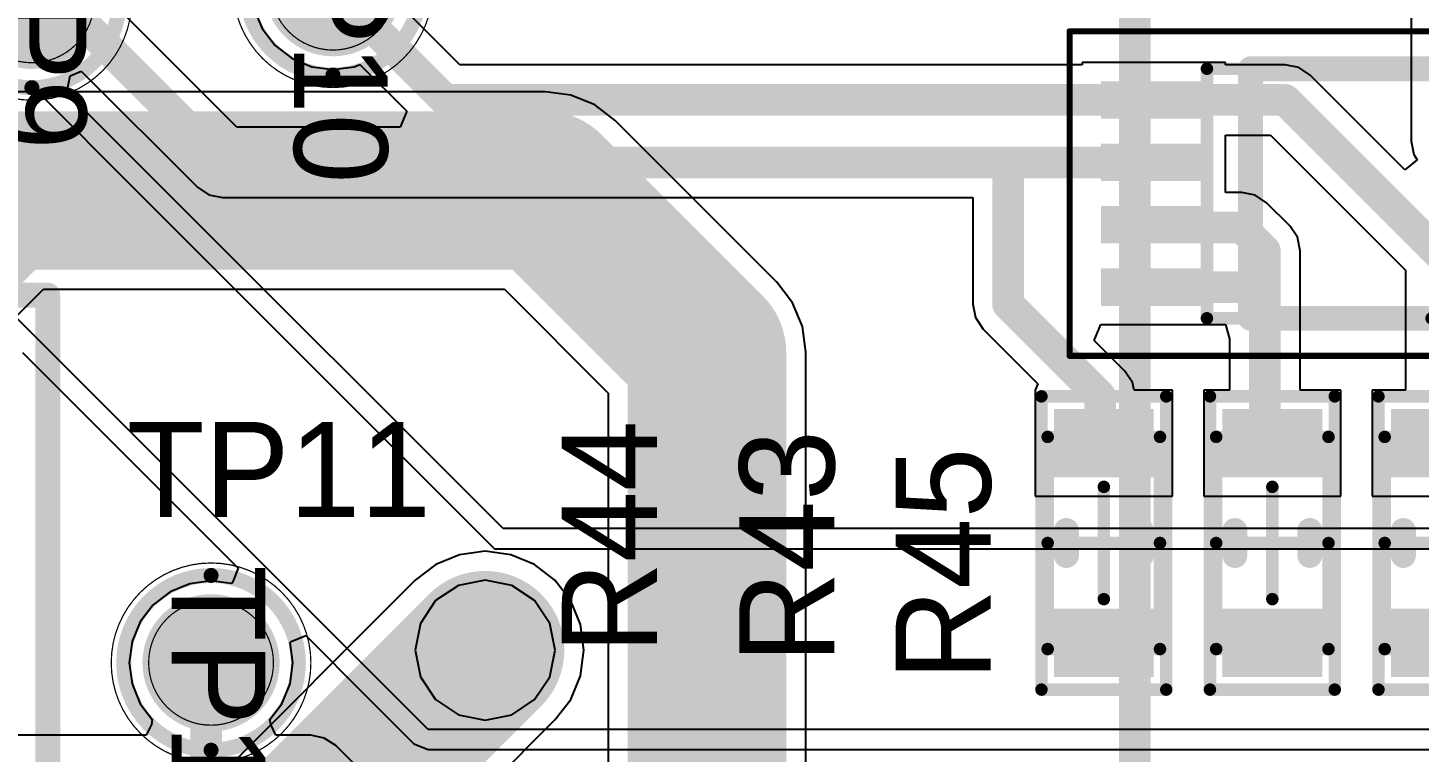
# Model space of a CAD drawing. Header units: millimetres. Extents: x 307 to 423, y 231 to 400.
# Drawn here: x 389.49 to 400.64, y 348.88 to 354.68 of the extents above; entities that cross this region are included whole.
import ezdxf

# ---------------------------------------------------------------- set-up
doc = ezdxf.new("R2010")
doc.units = ezdxf.units.MM
for name, color, linetype in [('BottomLayer', 5, 'Continuous'), ('BottomSolder', 6, 'Continuous'), ('Mechanical14', 56, 'Continuous'), ('Mechanical15', 56, 'Continuous'), ('Mechanical16', 56, 'Continuous'), ('Mechanical20', 56, 'Continuous'), ('Mechanical8', 56, 'Continuous'), ('MidLayer1', 16, 'Continuous'), ('MidLayer2', 76, 'Continuous'), ('MultiLayer', 9, 'Continuous'), ('PadHoleLayer', 156, 'Continuous'), ('TopLayer', 1, 'Continuous'), ('TopOverlay', 2, 'Continuous'), ('TopPaste', 8, 'Continuous'), ('TopSolder', 216, 'Continuous'), ('ViaHoleLayer', 16, 'Continuous')]:
    doc.layers.add(name, color=color, linetype=linetype)

# ---------------------------------------------------------------- blocks, each defined once
blk = doc.blocks.new('TP_SMD_1MM_385')
at = {"layer": 'Mechanical14'}
for points, const_width in [([(0.499999, 0, 1), (-0.499999, 0, 1)], 0.009999979999999999), ([(-0.5024983599999999, 0, 1), (-0.49749964, 0, 1)], 0.00499872), ([(0.49749964, 0, 1), (0.5024983599999999, 0, 1)], 0.00499872)]:
    blk.add_lwpolyline(points, format="xyb", close=True, dxfattribs=dict(at, const_width=const_width))
at = {"layer": 'Mechanical16'}
for points, const_width in [([(0.8000009399999999, 0, 1), (-0.8000009399999999, 0, 1)], 0.009999979999999999), ([(-0.8025002999999999, 0, 1), (-0.7975015799999999, 0, 1)], 0.00499872), ([(0.7975015799999999, 0, 1), (0.8025002999999999, 0, 1)], 0.00499872)]:
    blk.add_lwpolyline(points, format="xyb", close=True, dxfattribs=dict(at, const_width=const_width))
at = {"layer": 'TopLayer', "const_width": 0.499999}
blk.add_lwpolyline([(-0.2499995, 0, 1), (0.2499995, 0, 1)], format="xyb", close=True, dxfattribs=at)
at = {"layer": 'TopOverlay'}
for points, const_width in [([(0.7000011399999999, 0, 1), (-0.7000011399999999, 0, 1)], 0.11999976), ([(-0.73000108, 0, 1), (-0.6700012, 0, 1)], 0.05999988), ([(0.6700012, 0, 1), (0.73000108, 0, 1)], 0.05999988)]:
    blk.add_lwpolyline(points, format="xyb", close=True, dxfattribs=dict(at, const_width=const_width))
at = {"layer": 'TopSolder', "const_width": 0.5499989}
blk.add_lwpolyline([(-0.27500072, 0, 1), (0.27500072, 0, 1)], format="xyb", close=True, dxfattribs=at)
at = {"layer": 'Mechanical14'}
blk.add_text('TP11', height=0.75000104, rotation=180, dxfattribs=at).set_placement((0.7826247999999999, 0.31608268))
blk = doc.blocks.new('TP_SMD_1MM_386')
at = {"layer": 'Mechanical14'}
for points, const_width in [([(0.499999, 0, 1), (-0.499999, 0, 1)], 0.009999979999999999), ([(-0.5024983599999999, 0, 1), (-0.49749964, 0, 1)], 0.00499872), ([(0.49749964, 0, 1), (0.5024983599999999, 0, 1)], 0.00499872)]:
    blk.add_lwpolyline(points, format="xyb", close=True, dxfattribs=dict(at, const_width=const_width))
at = {"layer": 'Mechanical16'}
for points, const_width in [([(0.8000009399999999, 0, 1), (-0.8000009399999999, 0, 1)], 0.009999979999999999), ([(-0.8025002999999999, 0, 1), (-0.7975015799999999, 0, 1)], 0.00499872), ([(0.7975015799999999, 0, 1), (0.8025002999999999, 0, 1)], 0.00499872)]:
    blk.add_lwpolyline(points, format="xyb", close=True, dxfattribs=dict(at, const_width=const_width))
at = {"layer": 'TopLayer', "const_width": 0.499999}
blk.add_lwpolyline([(-0.2499995, 0, 1), (0.2499995, 0, 1)], format="xyb", close=True, dxfattribs=at)
at = {"layer": 'TopOverlay'}
for points, const_width in [([(0.7000011399999999, 0, 1), (-0.7000011399999999, 0, 1)], 0.11999976), ([(-0.73000108, 0, 1), (-0.6700012, 0, 1)], 0.05999988), ([(0.6700012, 0, 1), (0.73000108, 0, 1)], 0.05999988)]:
    blk.add_lwpolyline(points, format="xyb", close=True, dxfattribs=dict(at, const_width=const_width))
at = {"layer": 'TopSolder', "const_width": 0.5499989}
blk.add_lwpolyline([(-0.27500072, 0, 1), (0.27500072, 0, 1)], format="xyb", close=True, dxfattribs=at)
at = {"layer": 'Mechanical14'}
blk.add_text('TP10', height=0.75000104, rotation=180, dxfattribs=at).set_placement((0.82818478, 0.3121787))
blk = doc.blocks.new('TP_SMD_1MM_387')
at = {"layer": 'Mechanical14'}
for points, const_width in [([(0.499999, 0, 1), (-0.499999, 0, 1)], 0.009999979999999999), ([(-0.5024983599999999, 0, 1), (-0.49749964, 0, 1)], 0.00499872), ([(0.49749964, 0, 1), (0.5024983599999999, 0, 1)], 0.00499872)]:
    blk.add_lwpolyline(points, format="xyb", close=True, dxfattribs=dict(at, const_width=const_width))
at = {"layer": 'Mechanical16'}
for points, const_width in [([(0.8000009399999999, 0, 1), (-0.8000009399999999, 0, 1)], 0.009999979999999999), ([(-0.8025002999999999, 0, 1), (-0.7975015799999999, 0, 1)], 0.00499872), ([(0.7975015799999999, 0, 1), (0.8025002999999999, 0, 1)], 0.00499872)]:
    blk.add_lwpolyline(points, format="xyb", close=True, dxfattribs=dict(at, const_width=const_width))
at = {"layer": 'TopLayer', "const_width": 0.499999}
blk.add_lwpolyline([(-0.2499995, 0, 1), (0.2499995, 0, 1)], format="xyb", close=True, dxfattribs=at)
at = {"layer": 'TopOverlay'}
for points, const_width in [([(0.7000011399999999, 0, 1), (-0.7000011399999999, 0, 1)], 0.11999976), ([(-0.73000108, 0, 1), (-0.6700012, 0, 1)], 0.05999988), ([(0.6700012, 0, 1), (0.73000108, 0, 1)], 0.05999988)]:
    blk.add_lwpolyline(points, format="xyb", close=True, dxfattribs=dict(at, const_width=const_width))
at = {"layer": 'TopSolder', "const_width": 0.5499989}
blk.add_lwpolyline([(-0.27500072, 0, 1), (0.27500072, 0, 1)], format="xyb", close=True, dxfattribs=at)
at = {"layer": 'Mechanical14'}
blk.add_text('TP9', height=0.75000104, rotation=180, dxfattribs=at).set_placement((0.6428155799999999, 0.3121787))
blk = doc.blocks.new('HEADER_VERT_1X3_M_P2_54_397')
at = {"layer": 'BottomLayer', "const_width": 0.7999984}
for points in [[(2.1400008, 0, 1), (2.9399992, 0, 1)], [(4.680000799999999, 0, 1), (5.4799992, 0, 1)]]:
    blk.add_lwpolyline(points, format="xyb", close=True, dxfattribs=at)
at = {"layer": 'BottomLayer'}
blk.add_solid([(-0.7999984, -0.7999984), (0.7999984, -0.7999984), (-0.7999984, 0.7999984), (0.7999984, 0.7999984)], dxfattribs=at)
at = {"layer": 'BottomSolder', "const_width": 0.7999984}
for points in [[(2.1400008, 0, 1), (2.9399992, 0, 1)], [(4.680000799999999, 0, 1), (5.4799992, 0, 1)]]:
    blk.add_lwpolyline(points, format="xyb", close=True, dxfattribs=at)
at = {"layer": 'BottomSolder'}
blk.add_solid([(-0.7999984, -0.7999984), (0.7999984, -0.7999984), (-0.7999984, 0.7999984), (0.7999984, 0.7999984)], dxfattribs=at)
at = {"layer": 'MidLayer1', "const_width": 0.7999984}
for points in [[(2.1400008, 0, 1), (2.9399992, 0, 1)], [(4.680000799999999, 0, 1), (5.4799992, 0, 1)]]:
    blk.add_lwpolyline(points, format="xyb", close=True, dxfattribs=at)
at = {"layer": 'MidLayer1'}
blk.add_solid([(-0.7999984, -0.7999984), (0.7999984, -0.7999984), (-0.7999984, 0.7999984), (0.7999984, 0.7999984)], dxfattribs=at)
at = {"layer": 'MidLayer2', "const_width": 0.7999984}
for points in [[(2.1400008, 0, 1), (2.9399992, 0, 1)], [(4.680000799999999, 0, 1), (5.4799992, 0, 1)]]:
    blk.add_lwpolyline(points, format="xyb", close=True, dxfattribs=at)
at = {"layer": 'MidLayer2'}
blk.add_solid([(-0.7999984, -0.7999984), (0.7999984, -0.7999984), (-0.7999984, 0.7999984), (0.7999984, 0.7999984)], dxfattribs=at)
at = {"layer": 'MultiLayer', "const_width": 0.7999984}
for points in [[(2.1400008, 0, 1), (2.9399992, 0, 1)], [(4.680000799999999, 0, 1), (5.4799992, 0, 1)]]:
    blk.add_lwpolyline(points, format="xyb", close=True, dxfattribs=at)
at = {"layer": 'MultiLayer'}
blk.add_solid([(-0.7999984, -0.7999984), (0.7999984, -0.7999984), (-0.7999984, 0.7999984), (0.7999984, 0.7999984)], dxfattribs=at)
at = {"layer": 'PadHoleLayer', "const_width": 0.5499989}
for points in [[(-0.27500072, 0, 1), (0.27500072, 0, 1)], [(2.26499928, 0, 1), (2.81500072, 0, 1)], [(4.80499928, 0, 1), (5.35500072, 0, 1)]]:
    blk.add_lwpolyline(points, format="xyb", close=True, dxfattribs=at)
at = {"layer": 'TopLayer', "const_width": 0.7999984}
for points in [[(2.1400008, 0, 1), (2.9399992, 0, 1)], [(4.680000799999999, 0, 1), (5.4799992, 0, 1)]]:
    blk.add_lwpolyline(points, format="xyb", close=True, dxfattribs=at)
at = {"layer": 'TopLayer'}
blk.add_solid([(-0.7999984, -0.7999984), (0.7999984, -0.7999984), (-0.7999984, 0.7999984), (0.7999984, 0.7999984)], dxfattribs=at)
at = {"layer": 'TopOverlay', "const_width": 0.1999996}
for points in [[(-1.27, -1.27), (-1.27, 1.27)], [(6.35, 1.27), (-1.27, 1.27)], [(6.35, -1.27), (6.35, 1.27)], [(6.35, -1.27), (-1.27, -1.27)]]:
    blk.add_lwpolyline(points, dxfattribs=at)
at = {"layer": 'TopOverlay', "const_width": 0.0999998}
for points in [[(-1.3199999, 1.27, 1), (-1.2200001, 1.27, 1)], [(-1.3199999, 1.27, 1), (-1.2200001, 1.27, 1)], [(6.300000099999999, 1.27, 1), (6.399999899999999, 1.27, 1)], [(6.300000099999999, 1.27, 1), (6.399999899999999, 1.27, 1)], [(-1.3199999, -1.27, 1), (-1.2200001, -1.27, 1)], [(-1.3199999, -1.27, 1), (-1.2200001, -1.27, 1)], [(6.300000099999999, -1.27, 1), (6.399999899999999, -1.27, 1)], [(6.300000099999999, -1.27, 1), (6.399999899999999, -1.27, 1)]]:
    blk.add_lwpolyline(points, format="xyb", close=True, dxfattribs=at)
at = {"layer": 'TopSolder', "const_width": 0.7999984}
for points in [[(2.1400008, 0, 1), (2.9399992, 0, 1)], [(4.680000799999999, 0, 1), (5.4799992, 0, 1)]]:
    blk.add_lwpolyline(points, format="xyb", close=True, dxfattribs=at)
at = {"layer": 'TopSolder'}
blk.add_solid([(-0.7999984, -0.7999984), (0.7999984, -0.7999984), (-0.7999984, 0.7999984), (0.7999984, 0.7999984)], dxfattribs=at)
blk = doc.blocks.new('SOP50P310X90_8N_415')
at = {"layer": 'Mechanical15', "const_width": 0.0999998}
for points in [[(1.15000024, 1.00000054), (-1.15000024, 1.00000054)], [(-0.65000124, 1.00000054), (-1.15000024, 0.499999)], [(-1.15000024, 1.00000054), (-1.15000024, -1.00000054)], [(1.15000024, 1.00000054), (1.15000024, -1.00000054)], [(1.15000024, -1.00000054), (-1.15000024, -1.00000054)]]:
    blk.add_lwpolyline(points, dxfattribs=at)
at = {"layer": 'Mechanical15', "const_width": 0.0499999}
for points in [[(-1.17499892, 1.00000054, 1), (-1.12500156, 1.00000054, 1)], [(-1.17499892, 1.00000054, 1), (-1.12500156, 1.00000054, 1)], [(-0.67499992, 1.00000054, 1), (-0.62500256, 1.00000054, 1)], [(1.12500156, 1.00000054, 1), (1.17499892, 1.00000054, 1)], [(1.12500156, 1.00000054, 1), (1.17499892, 1.00000054, 1)], [(-1.17499892, 0.499999, 1), (-1.12500156, 0.499999, 1)], [(-1.17499892, -1.00000054, 1), (-1.12500156, -1.00000054, 1)], [(-1.17499892, -1.00000054, 1), (-1.12500156, -1.00000054, 1)], [(1.12500156, -1.00000054, 1), (1.17499892, -1.00000054, 1)], [(1.12500156, -1.00000054, 1), (1.17499892, -1.00000054, 1)]]:
    blk.add_lwpolyline(points, format="xyb", close=True, dxfattribs=at)
at = {"layer": 'Mechanical20', "const_width": 0.0499999}
for points in [[(2.25000058, 1.29999994), (-2.25000058, 1.29999994)], [(-2.25000058, 1.29999994), (-2.25000058, -1.29999994)], [(2.25000058, 1.29999994), (2.25000058, -1.29999994)], [(2.25000058, -1.29999994), (-2.25000058, -1.29999994)]]:
    blk.add_lwpolyline(points, dxfattribs=at)
at = {"layer": 'Mechanical20', "const_width": 0.02499868}
for points in [[(-2.26249992, 1.29999994, 1), (-2.23750124, 1.29999994, 1)], [(-2.26249992, 1.29999994, 1), (-2.23750124, 1.29999994, 1)], [(2.23750124, 1.29999994, 1), (2.26249992, 1.29999994, 1)], [(2.23750124, 1.29999994, 1), (2.26249992, 1.29999994, 1)], [(-2.26249992, -1.29999994, 1), (-2.23750124, -1.29999994, 1)], [(-2.26249992, -1.29999994, 1), (-2.23750124, -1.29999994, 1)], [(2.23750124, -1.29999994, 1), (2.26249992, -1.29999994, 1)], [(2.23750124, -1.29999994, 1), (2.26249992, -1.29999994, 1)]]:
    blk.add_lwpolyline(points, format="xyb", close=True, dxfattribs=at)
at = {"layer": 'TopLayer'}
for points in [[(-2.00000108, 0.6000013399999999), (-1.15000024, 0.6000013399999999), (-2.00000108, 0.90000074), (-1.15000024, 0.90000074)], [(1.15000024, 0.6000013399999999), (2.00000108, 0.6000013399999999), (1.15000024, 0.90000074), (2.00000108, 0.90000074)], [(-2.00000108, 0.0999998), (-1.15000024, 0.0999998), (-2.00000108, 0.3999992), (-1.15000024, 0.3999992)], [(1.15000024, 0.0999998), (2.00000108, 0.0999998), (1.15000024, 0.3999992), (2.00000108, 0.3999992)], [(-2.00000108, -0.3999992), (-1.15000024, -0.3999992), (-2.00000108, -0.0999998), (-1.15000024, -0.0999998)], [(1.15000024, -0.3999992), (2.00000108, -0.3999992), (1.15000024, -0.0999998), (2.00000108, -0.0999998)], [(-2.00000108, -0.90000074), (-1.15000024, -0.90000074), (-2.00000108, -0.6000013399999999), (-1.15000024, -0.6000013399999999)], [(1.15000024, -0.90000074), (2.00000108, -0.90000074), (1.15000024, -0.6000013399999999), (2.00000108, -0.6000013399999999)]]:
    blk.add_solid(points, dxfattribs=at)
at = {"layer": 'TopOverlay', "const_width": 0.1999996}
for points in [[(-0.8000009399999999, 1.00000054), (-0.8000009399999999, -1.00000054)], [(0.8000009399999999, 1.00000054), (-0.8000009399999999, 1.00000054)], [(0.8000009399999999, 1.00000054), (0.8000009399999999, -1.00000054)], [(0.8000009399999999, -1.00000054), (-0.8000009399999999, -1.00000054)]]:
    blk.add_lwpolyline(points, dxfattribs=at)
at = {"layer": 'TopOverlay', "const_width": 0.0999998}
for points in [[(-0.8500008399999999, 1.00000054, 1), (-0.75000104, 1.00000054, 1)], [(-0.8500008399999999, 1.00000054, 1), (-0.75000104, 1.00000054, 1)], [(0.75000104, 1.00000054, 1), (0.8500008399999999, 1.00000054, 1)], [(0.75000104, 1.00000054, 1), (0.8500008399999999, 1.00000054, 1)], [(-0.8500008399999999, -1.00000054, 1), (-0.75000104, -1.00000054, 1)], [(-0.8500008399999999, -1.00000054, 1), (-0.75000104, -1.00000054, 1)], [(0.75000104, -1.00000054, 1), (0.8500008399999999, -1.00000054, 1)], [(0.75000104, -1.00000054, 1), (0.8500008399999999, -1.00000054, 1)]]:
    blk.add_lwpolyline(points, format="xyb", close=True, dxfattribs=at)
at = {"layer": 'TopPaste'}
for points in [[(-2.00000108, 0.6000013399999999), (-1.15000024, 0.6000013399999999), (-2.00000108, 0.90000074), (-1.15000024, 0.90000074)], [(1.15000024, 0.6000013399999999), (2.00000108, 0.6000013399999999), (1.15000024, 0.90000074), (2.00000108, 0.90000074)], [(-2.00000108, 0.0999998), (-1.15000024, 0.0999998), (-2.00000108, 0.3999992), (-1.15000024, 0.3999992)], [(1.15000024, 0.0999998), (2.00000108, 0.0999998), (1.15000024, 0.3999992), (2.00000108, 0.3999992)], [(-2.00000108, -0.3999992), (-1.15000024, -0.3999992), (-2.00000108, -0.0999998), (-1.15000024, -0.0999998)], [(1.15000024, -0.3999992), (2.00000108, -0.3999992), (1.15000024, -0.0999998), (2.00000108, -0.0999998)], [(-2.00000108, -0.90000074), (-1.15000024, -0.90000074), (-2.00000108, -0.6000013399999999), (-1.15000024, -0.6000013399999999)], [(1.15000024, -0.90000074), (2.00000108, -0.90000074), (1.15000024, -0.6000013399999999), (2.00000108, -0.6000013399999999)]]:
    blk.add_solid(points, dxfattribs=at)
at = {"layer": 'TopSolder'}
for points in [[(-2.00000108, 0.6000013399999999), (-1.15000024, 0.6000013399999999), (-2.00000108, 0.90000074), (-1.15000024, 0.90000074)], [(1.15000024, 0.6000013399999999), (2.00000108, 0.6000013399999999), (1.15000024, 0.90000074), (2.00000108, 0.90000074)], [(-2.00000108, 0.0999998), (-1.15000024, 0.0999998), (-2.00000108, 0.3999992), (-1.15000024, 0.3999992)], [(1.15000024, 0.0999998), (2.00000108, 0.0999998), (1.15000024, 0.3999992), (2.00000108, 0.3999992)], [(-2.00000108, -0.3999992), (-1.15000024, -0.3999992), (-2.00000108, -0.0999998), (-1.15000024, -0.0999998)], [(1.15000024, -0.3999992), (2.00000108, -0.3999992), (1.15000024, -0.0999998), (2.00000108, -0.0999998)], [(-2.00000108, -0.90000074), (-1.15000024, -0.90000074), (-2.00000108, -0.6000013399999999), (-1.15000024, -0.6000013399999999)], [(1.15000024, -0.90000074), (2.00000108, -0.90000074), (1.15000024, -0.6000013399999999), (2.00000108, -0.6000013399999999)]]:
    blk.add_solid(points, dxfattribs=at)
blk = doc.blocks.new('CC_NM_0603_416')
at = {"layer": 'Mechanical15', "const_width": 0.0999998}
for points in [[(-1.17499892, -0.50000154), (-1.17499892, 0.499999)], [(1.17500146, 0.499999), (-1.17499892, 0.499999)], [(0, -0.4500016399999999), (0, 0.4499991)], [(1.17500146, -0.50000154), (1.17500146, 0.499999)], [(0.4499991, 0), (-0.4499991, 0)], [(1.17500146, -0.50000154), (-1.17499892, -0.50000154)]]:
    blk.add_lwpolyline(points, dxfattribs=at)
at = {"layer": 'Mechanical15', "const_width": 0.0499999}
for points in [[(-1.1999976, 0.499999, 1), (-1.15000024, 0.499999, 1)], [(-1.1999976, 0.499999, 1), (-1.15000024, 0.499999, 1)], [(-0.02499868, 0.4499991, 1), (0.02499868, 0.4499991, 1)], [(1.15000278, 0.499999, 1), (1.20000014, 0.499999, 1)], [(1.15000278, 0.499999, 1), (1.20000014, 0.499999, 1)], [(-0.47499778, 0, 1), (-0.4250004199999999, 0, 1)], [(0.4250004199999999, 0, 1), (0.47499778, 0, 1)], [(-0.02499868, -0.4500016399999999, 1), (0.02499868, -0.4500016399999999, 1)], [(-1.1999976, -0.50000154, 1), (-1.15000024, -0.50000154, 1)], [(-1.1999976, -0.50000154, 1), (-1.15000024, -0.50000154, 1)], [(1.15000278, -0.50000154, 1), (1.20000014, -0.50000154, 1)], [(1.15000278, -0.50000154, 1), (1.20000014, -0.50000154, 1)]]:
    blk.add_lwpolyline(points, format="xyb", close=True, dxfattribs=at)
at = {"layer": 'Mechanical8', "const_width": 0.0999998}
for points in [[(-0.8500008399999999, -0.4500016399999999), (-0.8500008399999999, 0.4499991)], [(0.8500008399999999, 0.4499991), (-0.8500008399999999, 0.4499991)], [(0.8500008399999999, -0.4500016399999999), (0.8500008399999999, 0.4499991)], [(0.8500008399999999, -0.4500016399999999), (-0.8500008399999999, -0.4500016399999999)]]:
    blk.add_lwpolyline(points, dxfattribs=at)
at = {"layer": 'Mechanical8', "const_width": 0.0499999}
for points in [[(-0.87499952, 0.4499991, 1), (-0.8250021599999999, 0.4499991, 1)], [(-0.87499952, 0.4499991, 1), (-0.8250021599999999, 0.4499991, 1)], [(0.8250021599999999, 0.4499991, 1), (0.87499952, 0.4499991, 1)], [(0.8250021599999999, 0.4499991, 1), (0.87499952, 0.4499991, 1)], [(-0.87499952, -0.4500016399999999, 1), (-0.8250021599999999, -0.4500016399999999, 1)], [(-0.87499952, -0.4500016399999999, 1), (-0.8250021599999999, -0.4500016399999999, 1)], [(0.8250021599999999, -0.4500016399999999, 1), (0.87499952, -0.4500016399999999, 1)], [(0.8250021599999999, -0.4500016399999999, 1), (0.87499952, -0.4500016399999999, 1)]]:
    blk.add_lwpolyline(points, format="xyb", close=True, dxfattribs=at)
at = {"layer": 'TopLayer'}
for points in [[(-0.52500276, -0.3999992), (-0.52500276, 0.3999992), (-1.07499912, -0.3999992), (-1.07499912, 0.3999992)], [(1.07499912, -0.3999992), (1.07499912, 0.3999992), (0.52500276, -0.3999992), (0.52500276, 0.3999992)]]:
    blk.add_solid(points, dxfattribs=at)
at = {"layer": 'TopOverlay', "const_width": 0.1999996}
for points in [[(0.0999998, 0.2999994), (-0.0999998, 0.2999994)], [(0.0999998, -0.30000194), (-0.0999998, -0.30000194)]]:
    blk.add_lwpolyline(points, dxfattribs=at)
at = {"layer": 'TopOverlay', "const_width": 0.0999998}
for points in [[(-0.1499997, 0.2999994, 1), (-0.0499999, 0.2999994, 1)], [(0.0499999, 0.2999994, 1), (0.1499997, 0.2999994, 1)], [(-0.1499997, -0.30000194, 1), (-0.0499999, -0.30000194, 1)], [(0.0499999, -0.30000194, 1), (0.1499997, -0.30000194, 1)]]:
    blk.add_lwpolyline(points, format="xyb", close=True, dxfattribs=at)
at = {"layer": 'TopPaste'}
for points in [[(-0.52500276, -0.3999992), (-0.52500276, 0.3999992), (-1.07499912, -0.3999992), (-1.07499912, 0.3999992)], [(1.07499912, -0.3999992), (1.07499912, 0.3999992), (0.52500276, -0.3999992), (0.52500276, 0.3999992)]]:
    blk.add_solid(points, dxfattribs=at)
at = {"layer": 'TopSolder'}
for points in [[(-0.52500276, -0.3999992), (-0.52500276, 0.3999992), (-1.07499912, -0.3999992), (-1.07499912, 0.3999992)], [(1.07499912, -0.3999992), (1.07499912, 0.3999992), (0.52500276, -0.3999992), (0.52500276, 0.3999992)]]:
    blk.add_solid(points, dxfattribs=at)
blk = doc.blocks.new('CC_NM_0603_417')
at = {"layer": 'Mechanical15', "const_width": 0.0999998}
for points in [[(-1.17499892, -0.50000154), (-1.17499892, 0.499999)], [(1.17500146, 0.499999), (-1.17499892, 0.499999)], [(0, -0.4500016399999999), (0, 0.4499991)], [(1.17500146, -0.50000154), (1.17500146, 0.499999)], [(0.4499991, 0), (-0.4499991, 0)], [(1.17500146, -0.50000154), (-1.17499892, -0.50000154)]]:
    blk.add_lwpolyline(points, dxfattribs=at)
at = {"layer": 'Mechanical15', "const_width": 0.0499999}
for points in [[(-1.1999976, 0.499999, 1), (-1.15000024, 0.499999, 1)], [(-1.1999976, 0.499999, 1), (-1.15000024, 0.499999, 1)], [(-0.02499868, 0.4499991, 1), (0.02499868, 0.4499991, 1)], [(1.15000278, 0.499999, 1), (1.20000014, 0.499999, 1)], [(1.15000278, 0.499999, 1), (1.20000014, 0.499999, 1)], [(-0.47499778, 0, 1), (-0.4250004199999999, 0, 1)], [(0.4250004199999999, 0, 1), (0.47499778, 0, 1)], [(-0.02499868, -0.4500016399999999, 1), (0.02499868, -0.4500016399999999, 1)], [(-1.1999976, -0.50000154, 1), (-1.15000024, -0.50000154, 1)], [(-1.1999976, -0.50000154, 1), (-1.15000024, -0.50000154, 1)], [(1.15000278, -0.50000154, 1), (1.20000014, -0.50000154, 1)], [(1.15000278, -0.50000154, 1), (1.20000014, -0.50000154, 1)]]:
    blk.add_lwpolyline(points, format="xyb", close=True, dxfattribs=at)
at = {"layer": 'Mechanical8', "const_width": 0.0999998}
for points in [[(-0.8500008399999999, -0.4500016399999999), (-0.8500008399999999, 0.4499991)], [(0.8500008399999999, 0.4499991), (-0.8500008399999999, 0.4499991)], [(0.8500008399999999, -0.4500016399999999), (0.8500008399999999, 0.4499991)], [(0.8500008399999999, -0.4500016399999999), (-0.8500008399999999, -0.4500016399999999)]]:
    blk.add_lwpolyline(points, dxfattribs=at)
at = {"layer": 'Mechanical8', "const_width": 0.0499999}
for points in [[(-0.87499952, 0.4499991, 1), (-0.8250021599999999, 0.4499991, 1)], [(-0.87499952, 0.4499991, 1), (-0.8250021599999999, 0.4499991, 1)], [(0.8250021599999999, 0.4499991, 1), (0.87499952, 0.4499991, 1)], [(0.8250021599999999, 0.4499991, 1), (0.87499952, 0.4499991, 1)], [(-0.87499952, -0.4500016399999999, 1), (-0.8250021599999999, -0.4500016399999999, 1)], [(-0.87499952, -0.4500016399999999, 1), (-0.8250021599999999, -0.4500016399999999, 1)], [(0.8250021599999999, -0.4500016399999999, 1), (0.87499952, -0.4500016399999999, 1)], [(0.8250021599999999, -0.4500016399999999, 1), (0.87499952, -0.4500016399999999, 1)]]:
    blk.add_lwpolyline(points, format="xyb", close=True, dxfattribs=at)
at = {"layer": 'TopLayer'}
for points in [[(-0.52500276, -0.3999992), (-0.52500276, 0.3999992), (-1.07499912, -0.3999992), (-1.07499912, 0.3999992)], [(1.07499912, -0.3999992), (1.07499912, 0.3999992), (0.52500276, -0.3999992), (0.52500276, 0.3999992)]]:
    blk.add_solid(points, dxfattribs=at)
at = {"layer": 'TopOverlay', "const_width": 0.1999996}
for points in [[(0.0999998, 0.2999994), (-0.0999998, 0.2999994)], [(0.0999998, -0.30000194), (-0.0999998, -0.30000194)]]:
    blk.add_lwpolyline(points, dxfattribs=at)
at = {"layer": 'TopOverlay', "const_width": 0.0999998}
for points in [[(-0.1499997, 0.2999994, 1), (-0.0499999, 0.2999994, 1)], [(0.0499999, 0.2999994, 1), (0.1499997, 0.2999994, 1)], [(-0.1499997, -0.30000194, 1), (-0.0499999, -0.30000194, 1)], [(0.0499999, -0.30000194, 1), (0.1499997, -0.30000194, 1)]]:
    blk.add_lwpolyline(points, format="xyb", close=True, dxfattribs=at)
at = {"layer": 'TopPaste'}
for points in [[(-0.52500276, -0.3999992), (-0.52500276, 0.3999992), (-1.07499912, -0.3999992), (-1.07499912, 0.3999992)], [(1.07499912, -0.3999992), (1.07499912, 0.3999992), (0.52500276, -0.3999992), (0.52500276, 0.3999992)]]:
    blk.add_solid(points, dxfattribs=at)
at = {"layer": 'TopSolder'}
for points in [[(-0.52500276, -0.3999992), (-0.52500276, 0.3999992), (-1.07499912, -0.3999992), (-1.07499912, 0.3999992)], [(1.07499912, -0.3999992), (1.07499912, 0.3999992), (0.52500276, -0.3999992), (0.52500276, 0.3999992)]]:
    blk.add_solid(points, dxfattribs=at)
blk = doc.blocks.new('CC_NM_0603_418')
at = {"layer": 'Mechanical15', "const_width": 0.0999998}
for points in [[(-1.17499892, -0.50000154), (-1.17499892, 0.499999)], [(1.17500146, 0.499999), (-1.17499892, 0.499999)], [(0, -0.4500016399999999), (0, 0.4499991)], [(1.17500146, -0.50000154), (1.17500146, 0.499999)], [(0.4499991, 0), (-0.4499991, 0)], [(1.17500146, -0.50000154), (-1.17499892, -0.50000154)]]:
    blk.add_lwpolyline(points, dxfattribs=at)
at = {"layer": 'Mechanical15', "const_width": 0.0499999}
for points in [[(-1.1999976, 0.499999, 1), (-1.15000024, 0.499999, 1)], [(-1.1999976, 0.499999, 1), (-1.15000024, 0.499999, 1)], [(-0.02499868, 0.4499991, 1), (0.02499868, 0.4499991, 1)], [(1.15000278, 0.499999, 1), (1.20000014, 0.499999, 1)], [(1.15000278, 0.499999, 1), (1.20000014, 0.499999, 1)], [(-0.47499778, 0, 1), (-0.4250004199999999, 0, 1)], [(0.4250004199999999, 0, 1), (0.47499778, 0, 1)], [(-0.02499868, -0.4500016399999999, 1), (0.02499868, -0.4500016399999999, 1)], [(-1.1999976, -0.50000154, 1), (-1.15000024, -0.50000154, 1)], [(-1.1999976, -0.50000154, 1), (-1.15000024, -0.50000154, 1)], [(1.15000278, -0.50000154, 1), (1.20000014, -0.50000154, 1)], [(1.15000278, -0.50000154, 1), (1.20000014, -0.50000154, 1)]]:
    blk.add_lwpolyline(points, format="xyb", close=True, dxfattribs=at)
at = {"layer": 'Mechanical8', "const_width": 0.0999998}
for points in [[(-0.8500008399999999, -0.4500016399999999), (-0.8500008399999999, 0.4499991)], [(0.8500008399999999, 0.4499991), (-0.8500008399999999, 0.4499991)], [(0.8500008399999999, -0.4500016399999999), (0.8500008399999999, 0.4499991)], [(0.8500008399999999, -0.4500016399999999), (-0.8500008399999999, -0.4500016399999999)]]:
    blk.add_lwpolyline(points, dxfattribs=at)
at = {"layer": 'Mechanical8', "const_width": 0.0499999}
for points in [[(-0.87499952, 0.4499991, 1), (-0.8250021599999999, 0.4499991, 1)], [(-0.87499952, 0.4499991, 1), (-0.8250021599999999, 0.4499991, 1)], [(0.8250021599999999, 0.4499991, 1), (0.87499952, 0.4499991, 1)], [(0.8250021599999999, 0.4499991, 1), (0.87499952, 0.4499991, 1)], [(-0.87499952, -0.4500016399999999, 1), (-0.8250021599999999, -0.4500016399999999, 1)], [(-0.87499952, -0.4500016399999999, 1), (-0.8250021599999999, -0.4500016399999999, 1)], [(0.8250021599999999, -0.4500016399999999, 1), (0.87499952, -0.4500016399999999, 1)], [(0.8250021599999999, -0.4500016399999999, 1), (0.87499952, -0.4500016399999999, 1)]]:
    blk.add_lwpolyline(points, format="xyb", close=True, dxfattribs=at)
at = {"layer": 'TopLayer'}
for points in [[(-0.52500276, -0.3999992), (-0.52500276, 0.3999992), (-1.07499912, -0.3999992), (-1.07499912, 0.3999992)], [(1.07499912, -0.3999992), (1.07499912, 0.3999992), (0.52500276, -0.3999992), (0.52500276, 0.3999992)]]:
    blk.add_solid(points, dxfattribs=at)
at = {"layer": 'TopOverlay', "const_width": 0.1999996}
for points in [[(0.0999998, 0.2999994), (-0.0999998, 0.2999994)], [(0.0999998, -0.30000194), (-0.0999998, -0.30000194)]]:
    blk.add_lwpolyline(points, dxfattribs=at)
at = {"layer": 'TopOverlay', "const_width": 0.0999998}
for points in [[(-0.1499997, 0.2999994, 1), (-0.0499999, 0.2999994, 1)], [(0.0499999, 0.2999994, 1), (0.1499997, 0.2999994, 1)], [(-0.1499997, -0.30000194, 1), (-0.0499999, -0.30000194, 1)], [(0.0499999, -0.30000194, 1), (0.1499997, -0.30000194, 1)]]:
    blk.add_lwpolyline(points, format="xyb", close=True, dxfattribs=at)
at = {"layer": 'TopPaste'}
for points in [[(-0.52500276, -0.3999992), (-0.52500276, 0.3999992), (-1.07499912, -0.3999992), (-1.07499912, 0.3999992)], [(1.07499912, -0.3999992), (1.07499912, 0.3999992), (0.52500276, -0.3999992), (0.52500276, 0.3999992)]]:
    blk.add_solid(points, dxfattribs=at)
at = {"layer": 'TopSolder'}
for points in [[(-0.52500276, -0.3999992), (-0.52500276, 0.3999992), (-1.07499912, -0.3999992), (-1.07499912, 0.3999992)], [(1.07499912, -0.3999992), (1.07499912, 0.3999992), (0.52500276, -0.3999992), (0.52500276, 0.3999992)]]:
    blk.add_solid(points, dxfattribs=at)

msp = doc.modelspace()

# ---------------------------------------------------------------- linework, layer by layer
at = {"layer": 'BottomLayer'}
for p, q in [((392.93977546, 350.21308672), (392.75784796, 350.0915274)), ((393.15437498, 350.25577396), (392.93977546, 350.21308672)), ((393.3689745, 350.21308672), (393.15437498, 350.25577396)), ((393.550902, 350.0915274), (393.3689745, 350.21308672)), ((392.75784796, 350.0915274), (392.63628864, 349.9095999)), ((393.67246132, 349.9095999), (393.550902, 350.0915274)), ((392.63628864, 349.9095999), (392.5936014, 349.69500038)), ((393.7151485599999, 349.69500038), (393.67246132, 349.9095999)), ((392.5936014, 349.69500038), (392.63628864, 349.48040086)), ((393.67246132, 349.48040086), (393.7151485599999, 349.69500038)), ((392.63628864, 349.48040086), (392.75784796, 349.2984733599999)), ((393.550902, 349.2984733599999), (393.67246132, 349.48040086)), ((392.75784796, 349.2984733599999), (392.93977546, 349.17691404)), ((393.3689745, 349.17691404), (393.550902, 349.2984733599999)), ((392.93977546, 349.17691404), (393.15437498, 349.1342268)), ((393.15437498, 349.1342268), (393.3689745, 349.17691404))]:
    msp.add_line(p, q, dxfattribs=at)
at = {"layer": 'BottomLayer', "const_width": 0.3999992}
msp.add_lwpolyline([(392.95437538, 349.69500038, 1), (393.35437458, 349.69500038, 1)], format="xyb", close=True, dxfattribs=at)
at = {"layer": 'MidLayer1'}
for p, q in [((393.63697498, 354.1697742599999), (389.288147, 354.1697742599999)), ((393.84190218, 354.1427943799999), (393.63697498, 354.1697742599999)), ((394.03286192, 354.06369624), (393.84190218, 354.1427943799999)), ((394.19684432, 353.93786972), (394.03286192, 354.06369624)), ((395.49224432, 352.64246972), (394.19684432, 353.93786972)), ((389.3359498, 352.30608482), (389.61609148, 352.5862265)), ((389.61609148, 352.5862265), (393.30901018, 352.5862265)), ((393.30901018, 352.5862265), (394.1406011, 351.75463558)), ((395.61807084, 352.47848732), (395.49224432, 352.64246972)), ((395.69716898, 352.28752758), (395.61807084, 352.47848732)), ((395.72414886, 352.08260038), (395.69716898, 352.28752758)), ((395.72414886, 347.4852207), (395.72414886, 352.08260038)), ((394.1406011, 351.75463558), (394.1406011, 347.81316264)), ((392.94944778, 350.45979438), (392.75848804, 350.38069624)), ((393.15437498, 350.4867742599999), (392.94944778, 350.45979438)), ((393.35930218, 350.45979438), (393.15437498, 350.4867742599999)), ((393.55026192, 350.38069624), (393.35930218, 350.45979438)), ((392.75848804, 350.38069624), (392.59450564, 350.25486972)), ((393.71424432, 350.25486972), (393.55026192, 350.38069624)), ((392.59450564, 350.25486972), (389.72430564, 347.38466972)), ((393.84007084, 350.09088732), (393.71424432, 350.25486972)), ((393.9191689799999, 349.89992758), (393.84007084, 350.09088732)), ((393.94614886, 349.69500038), (393.9191689799999, 349.89992758)), ((393.9191689799999, 349.49007318), (393.94614886, 349.69500038)), ((393.84007084, 349.29911344), (393.9191689799999, 349.49007318)), ((393.71424432, 349.13513104), (393.84007084, 349.29911344)), ((391.66710084, 347.08798756), (393.71424432, 349.13513104))]:
    msp.add_line(p, q, dxfattribs=at)
at = {"layer": 'MidLayer1', "const_width": 1.27}
for points in [[(388.54417592, 352.63404962), (389.2881266799999, 353.37800038)], [(389.2881266799999, 353.37800038), (393.63697498, 353.37800038)], [(393.63697498, 353.37800038), (394.93237498, 352.08260038)], [(394.93237498, 347.48520038), (394.93237498, 352.08260038)], [(390.28417498, 346.82480038), (393.15437498, 349.69500038)], [(393.15437498, 349.69500038), (393.15437498, 349.69500038)]]:
    msp.add_lwpolyline(points, dxfattribs=at)
at = {"layer": 'MidLayer1'}
for points, const_width in [([(388.97062668, 353.37800038, 1), (389.60562668, 353.37800038, 1)], 0.635), ([(388.97062668, 353.37800038, 1), (389.60562668, 353.37800038, 1)], 0.635), ([(393.3194749799999, 353.37800038, 1), (393.95447498, 353.37800038, 1)], 0.635), ([(393.3194749799999, 353.37800038, 1), (393.95447498, 353.37800038, 1)], 0.635), ([(394.61487498, 352.08260038, 1), (395.24987498, 352.08260038, 1)], 0.635), ([(394.61487498, 352.08260038, 1), (395.24987498, 352.08260038, 1)], 0.635), ([(392.8368749799999, 349.69500038, 1), (393.47187498, 349.69500038, 1)], 0.635), ([(392.8368749799999, 349.69500038, 1), (393.47187498, 349.69500038, 1)], 0.635), ([(392.8368749799999, 349.69500038, 1), (393.47187498, 349.69500038, 1)], 0.635), ([(392.95437538, 349.69500038, 1), (393.35437458, 349.69500038, 1)], 0.3999992)]:
    msp.add_lwpolyline(points, format="xyb", close=True, dxfattribs=dict(at, const_width=const_width))
at = {"layer": 'MidLayer2', "const_width": 0.254}
msp.add_lwpolyline([(398.36137498, 338.94951768), (398.36137498, 357.79760038)], dxfattribs=at)
at = {"layer": 'MidLayer2', "const_width": 0.3999992}
msp.add_lwpolyline([(392.95437538, 349.69500038, 1), (393.35437458, 349.69500038, 1)], format="xyb", close=True, dxfattribs=at)
at = {"layer": 'MultiLayer', "const_width": 0.3999992}
msp.add_lwpolyline([(392.95437538, 349.69500038, 1), (393.35437458, 349.69500038, 1)], format="xyb", close=True, dxfattribs=at)
at = {"layer": 'TopLayer'}
for p, q in [((400.57514754, 355.08678792), (400.57514754, 353.7738035)), ((391.16601218, 353.88617564), (390.17457144, 354.87761638)), ((391.30190726, 354.83391568), (391.3674037, 354.6757956)), ((392.95201064, 354.3861771799999), (392.5496467, 354.78854112)), ((391.3674037, 354.6757956), (391.47159196, 354.54001736)), ((391.47159196, 354.54001736), (391.6073701999999, 354.4358291)), ((389.8286564599999, 354.29607576), (389.9182702, 354.33509016)), ((389.9182702, 354.33509016), (390.84931482, 353.40404808)), ((391.6073701999999, 354.4358291), (391.76549028, 354.37033266)), ((391.76549028, 354.37033266), (391.93517498, 354.34799336)), ((391.93517498, 354.34799336), (392.10485968, 354.37033266)), ((392.10485968, 354.37033266), (392.15023424, 354.38912866)), ((392.15023424, 354.38912866), (392.5261847199999, 354.01317564)), ((397.9385742, 354.3861771799999), (392.95201064, 354.3861771799999)), ((399.08857444, 354.4037489), (397.9385742, 354.4037489)), ((397.9385742, 354.4037489), (397.9385742, 354.3861771799999)), ((399.08857444, 354.3861771799999), (399.08857444, 354.4037489)), ((399.56601316, 354.3861771799999), (399.08857444, 354.3861771799999)), ((399.56602586, 354.38617972), (399.56601316, 354.3861771799999)), ((399.6741079399999, 354.36467862), (399.56602586, 354.38617972)), ((399.76573336, 354.303457), (399.6741079399999, 354.36467862)), ((389.4874354, 354.2509679), (390.43660292, 353.30180292)), ((389.80329456, 354.16471966), (389.8286564599999, 354.29607576)), ((400.52530258, 353.54388524), (399.76573336, 354.303457)), ((390.55140838, 353.41660838), (389.80329456, 354.16471966)), ((392.5261847199999, 354.01317564), (392.47358132, 353.88617564)), ((392.47358132, 353.88617564), (391.16601218, 353.88617564)), ((399.08857444, 353.36317694), (399.08857444, 353.82132182)), ((399.08857444, 353.82132182), (399.4490385399999, 353.82132182)), ((399.4490385399999, 353.82132182), (400.5305095799999, 352.73985332)), ((400.57514754, 353.7738035), (400.575145, 353.7737908)), ((400.575145, 353.7737908), (400.5966461, 353.66570872)), ((400.5966461, 353.66570872), (400.6239511, 353.62484266)), ((400.6239511, 353.62484266), (400.52530258, 353.54388524)), ((393.2978672, 350.67016734), (390.55140838, 353.41660838)), ((390.84931482, 353.40404808), (390.8493199, 353.40404046)), ((390.8493199, 353.40404046), (390.94094786, 353.34281884)), ((390.94094786, 353.34281884), (391.0490274, 353.32131774)), ((399.2174134, 353.36317694), (399.08857444, 353.36317694)), ((399.2174261, 353.36317948), (399.2174134, 353.36317694)), ((399.32550818, 353.34167838), (399.2174261, 353.36317948)), ((399.4171336, 353.28045676), (399.32550818, 353.34167838)), ((390.43660292, 353.30180292), (393.23061562, 350.507808)), ((391.0490274, 353.32131774), (391.0490401, 353.32132028)), ((391.0490401, 353.32132028), (397.0629473, 353.32132028)), ((397.0629473, 353.32132028), (397.0629473, 352.46722242)), ((399.60248248, 353.09510788), (399.4171336, 353.28045676)), ((399.6637041, 353.00348246), (399.60248248, 353.09510788)), ((399.6852052, 352.89540038), (399.6637041, 353.00348246)), ((399.68520266, 352.89538768), (399.6852052, 352.89540038)), ((399.68520266, 352.59061308), (399.68520266, 352.89538768)), ((400.5305095799999, 352.73985332), (400.5305095799999, 351.77849634)), ((399.6852052, 352.59060038), (399.68520266, 352.59061308)), ((399.68520266, 352.59058768), (399.6852052, 352.59060038)), ((399.68520266, 351.77849634), (399.68520266, 352.59058768)), ((397.0629473, 352.46722242), (397.06294476, 352.46720972)), ((397.06294476, 352.46720972), (397.08444586, 352.35912764)), ((392.31618006, 349.44100546), (389.39072236, 352.3664783999999)), ((397.08444586, 352.35912764), (397.14566748, 352.26750222)), ((397.14566748, 352.26750222), (397.58358888, 351.82958082)), ((398.03525168, 352.17674802), (398.08785762, 352.30374802)), ((398.08785762, 352.30374802), (399.0885719, 352.30374802)), ((399.0885719, 352.30374802), (399.1203473, 352.18990776)), ((398.28168248, 351.93031722), (398.03525168, 352.17674802)), ((399.1203473, 352.18990776), (399.1203473, 351.77849634)), ((389.44650584, 352.08108146), (391.17578356, 350.35179866)), ((398.3429041, 351.8386918), (398.28168248, 351.93031722)), ((397.58358888, 351.82958082), (397.56242814, 351.7784938)), ((397.56242814, 351.7784938), (397.56243068, 351.7784938)), ((397.56243068, 351.7784938), (397.56243068, 350.92850058)), ((398.3548802, 351.77849634), (398.3429041, 351.8386918)), ((398.66242848, 351.77849634), (398.3548802, 351.77849634)), ((398.66242848, 350.92850058), (398.66242848, 351.77849634)), ((399.1203473, 351.77849634), (398.91268452, 351.77849634)), ((398.91268452, 351.77849634), (398.91268452, 350.92850058)), ((400.01268232, 351.77849634), (399.68520266, 351.77849634)), ((400.01268232, 350.92850058), (400.01268232, 351.77849634)), ((400.5305095799999, 351.77849634), (400.26293836, 351.77849634)), ((400.26293836, 351.77849634), (400.26293836, 350.92850058)), ((397.56243068, 350.92850058), (398.66242848, 350.92850058)), ((398.91268452, 350.92850058), (400.01268232, 350.92850058)), ((400.26293836, 350.92850058), (401.36293616, 350.92850058)), ((401.79037498, 350.67015972), (393.2978672, 350.67016734)), ((393.23061562, 350.507808), (401.79037498, 350.50780038)), ((391.17578356, 350.35179866), (391.13017786, 350.23617024)), ((390.78848944, 350.2266681), (390.63036936, 350.16117166)), ((390.95817414, 350.2490074), (390.78848944, 350.2266681)), ((391.1203125, 350.22766124), (390.95817414, 350.2490074)), ((391.13017786, 350.23617024), (391.1203125, 350.22766124)), ((390.63036936, 350.16117166), (390.49459112, 350.0569834)), ((390.49459112, 350.0569834), (390.39040286, 349.92120516)), ((390.39040286, 349.92120516), (390.32490642, 349.76308508)), ((390.32490642, 349.76308508), (390.30256712, 349.59340038)), ((391.592435, 349.7555361999999), (391.60094654, 349.76540156)), ((391.61378116, 349.59340038), (391.592435, 349.7555361999999)), ((391.60094654, 349.76540156), (391.71658766, 349.81098948)), ((391.71658766, 349.81098948), (392.20137206, 349.3262025399999)), ((390.30256712, 349.59340038), (390.32490642, 349.42371568)), ((391.59144186, 349.42371568), (391.61378116, 349.59340038)), ((390.32490642, 349.42371568), (390.39040286, 349.2655956)), ((391.52594542, 349.2655956), (391.59144186, 349.42371568)), ((392.6971749799999, 349.06000038), (392.31618006, 349.44100546)), ((392.20137206, 349.3262025399999), (392.58236952, 348.94519492)), ((390.39040286, 349.2655956), (390.4873699, 349.13922806)), ((391.4289783799999, 349.13922806), (391.52594542, 349.2655956)), ((390.47968132, 349.0981588), (390.43921404, 349.01222806)), ((390.4873699, 349.13922806), (390.47968132, 349.0981588)), ((391.43666696, 349.0981588), (391.4289783799999, 349.13922806)), ((391.47713424, 349.01222806), (391.43666696, 349.0981588)), ((390.43921404, 349.01222806), (389.2904584, 349.01222806)), ((391.75736228, 349.01222806), (391.47713424, 349.01222806)), ((391.75737498, 349.0122306), (391.75736228, 349.01222806)), ((391.86545706, 348.9907295), (391.75737498, 349.0122306)), ((391.95708248, 348.92950788), (391.86545706, 348.9907295)), ((401.89197498, 349.06000038), (392.6971749799999, 349.06000038)), ((395.18242782, 345.70416254), (391.95708248, 348.92950788)), ((392.58236952, 348.94519492), (392.69717244, 348.89764104)), ((392.69717244, 348.89764104), (401.89197498, 348.89764104))]:
    msp.add_line(p, q, dxfattribs=at)
at = {"layer": 'TopLayer', "const_width": 0.254}
for points in [[(389.26817498, 355.38460038), (391.0490274, 353.60374796)], [(391.93517498, 355.00360038), (392.83502586, 354.1037495)], [(392.83502586, 354.1037495), (398.51357432, 354.1037495)], [(398.51357432, 354.1037495), (399.56602586, 354.1037495)], [(399.56602586, 354.1037495), (400.81293726, 352.8568380999999)], [(391.0490274, 353.60374796), (397.34537498, 353.60374796)], [(397.34537498, 352.46720972), (397.34537498, 353.60374796)], [(397.34537498, 353.60374796), (398.51357432, 353.60374796)], [(398.51357432, 353.10374896), (398.53657402, 353.08074926)], [(398.53657402, 353.08074926), (399.2174261, 353.08074926)], [(399.2174261, 353.08074926), (399.40277498, 352.89540038)], [(399.40277498, 352.59060038), (399.40277498, 352.89540038)], [(398.51357432, 352.60374742), (399.38962794, 352.60374742)], [(399.38962794, 352.60374742), (399.40277498, 352.59060038)], [(399.40277498, 351.4134069), (399.40277498, 352.59060038)], [(397.34537498, 352.46720972), (398.08197498, 351.73060972)], [(398.08197498, 351.3940622599999), (398.08197498, 351.73060972)], [(399.40277498, 351.4134069), (399.46268342, 351.35349846)], [(398.08197498, 351.3940622599999), (398.11242958, 351.36360766)], [(398.10737498, 351.35855306), (398.11242958, 351.36360766)], [(398.10737498, 351.35855306), (398.11242958, 351.35349846)], [(390.91917498, 349.55440122), (390.95817414, 349.59340038)], [(390.91917498, 348.72980038), (390.91917498, 349.55440122)]]:
    msp.add_lwpolyline(points, dxfattribs=at)
at = {"layer": 'TopLayer'}
for points, const_width in [([(392.77152586, 354.1037495, 1), (392.89852586, 354.1037495, 1)], 0.127), ([(392.77152586, 354.1037495, 1), (392.89852586, 354.1037495, 1)], 0.127), ([(398.4500743199999, 354.1037495, 1), (398.57707432, 354.1037495, 1)], 0.127), ([(398.4500743199999, 354.1037495, 1), (398.57707432, 354.1037495, 1)], 0.127), ([(399.50252586, 354.1037495, 1), (399.6295258599999, 354.1037495, 1)], 0.127), ([(399.50252586, 354.1037495, 1), (399.6295258599999, 354.1037495, 1)], 0.127), ([(390.9855274, 353.60374796, 1), (391.1125274, 353.60374796, 1)], 0.127), ([(390.9855274, 353.60374796, 1), (391.1125274, 353.60374796, 1)], 0.127), ([(397.28187498, 353.60374796, 1), (397.40887498, 353.60374796, 1)], 0.127), ([(397.28187498, 353.60374796, 1), (397.40887498, 353.60374796, 1)], 0.127), ([(397.28187498, 353.60374796, 1), (397.40887498, 353.60374796, 1)], 0.127), ([(398.4500743199999, 353.60374796, 1), (398.57707432, 353.60374796, 1)], 0.127), ([(398.4500743199999, 353.10374896, 1), (398.57707432, 353.10374896, 1)], 0.127), ([(398.47307402, 353.08074926, 1), (398.60007402, 353.08074926, 1)], 0.127), ([(398.47307402, 353.08074926, 1), (398.60007402, 353.08074926, 1)], 0.127), ([(399.1539261, 353.08074926, 1), (399.2809261, 353.08074926, 1)], 0.127), ([(399.1539261, 353.08074926, 1), (399.2809261, 353.08074926, 1)], 0.127), ([(399.33927498, 352.89540038, 1), (399.46627498, 352.89540038, 1)], 0.127), ([(399.33927498, 352.89540038, 1), (399.46627498, 352.89540038, 1)], 0.127), ([(398.4500743199999, 352.60374742, 1), (398.57707432, 352.60374742, 1)], 0.127), ([(399.3261279399999, 352.60374742, 1), (399.45312794, 352.60374742, 1)], 0.127), ([(399.3261279399999, 352.60374742, 1), (399.45312794, 352.60374742, 1)], 0.127), ([(399.33927498, 352.59060038, 1), (399.46627498, 352.59060038, 1)], 0.127), ([(399.33927498, 352.59060038, 1), (399.46627498, 352.59060038, 1)], 0.127), ([(399.33927498, 352.59060038, 1), (399.46627498, 352.59060038, 1)], 0.127), ([(397.28187498, 352.46720972, 1), (397.40887498, 352.46720972, 1)], 0.127), ([(397.28187498, 352.46720972, 1), (397.40887498, 352.46720972, 1)], 0.127), ([(398.01847498, 351.73060972, 1), (398.14547498, 351.73060972, 1)], 0.127), ([(398.01847498, 351.73060972, 1), (398.14547498, 351.73060972, 1)], 0.127), ([(399.33927498, 351.4134069, 1), (399.46627498, 351.4134069, 1)], 0.127), ([(399.33927498, 351.4134069, 1), (399.46627498, 351.4134069, 1)], 0.127), ([(398.01847498, 351.3940622599999, 1), (398.14547498, 351.3940622599999, 1)], 0.127), ([(398.01847498, 351.3940622599999, 1), (398.14547498, 351.3940622599999, 1)], 0.127), ([(398.0438749799999, 351.35855306, 1), (398.17087498, 351.35855306, 1)], 0.127), ([(398.0438749799999, 351.35855306, 1), (398.17087498, 351.35855306, 1)], 0.127), ([(398.04892958, 351.36360766, 1), (398.17592958, 351.36360766, 1)], 0.127), ([(398.04892958, 351.36360766, 1), (398.17592958, 351.36360766, 1)], 0.127), ([(398.04892958, 351.35349846, 1), (398.17592958, 351.35349846, 1)], 0.127), ([(399.39918342, 351.35349846, 1), (399.5261834199999, 351.35349846, 1)], 0.127), ([(392.95437538, 349.69500038, 1), (393.35437458, 349.69500038, 1)], 0.3999992), ([(390.85567498, 349.55440122, 1), (390.98267498, 349.55440122, 1)], 0.127), ([(390.85567498, 349.55440122, 1), (390.98267498, 349.55440122, 1)], 0.127), ([(390.8946741399999, 349.59340038, 1), (391.02167414, 349.59340038, 1)], 0.127)]:
    msp.add_lwpolyline(points, format="xyb", close=True, dxfattribs=dict(at, const_width=const_width))
at = {"layer": 'ViaHoleLayer', "const_width": 0.22499828}
msp.add_lwpolyline([(393.0418758399999, 349.69500038, 1), (393.26687412, 349.69500038, 1)], format="xyb", close=True, dxfattribs=at)

# ---------------------------------------------------------------- block references
for name, p, rotation in [('TP_SMD_1MM_386', (391.93517498, 355.00360038), 90), ('TP_SMD_1MM_387', (389.52217498, 354.9020003799999), 90), ('SOP50P310X90_8N_415', (400.08857498, 353.35374846), 180), ('HEADER_VERT_1X3_M_P2_54_397', (388.37917498, 351.26980038), 270), ('CC_NM_0603_417', (398.11242958, 350.55349752), 270), ('CC_NM_0603_418', (399.46268342, 350.55349752), 270), ('CC_NM_0603_416', (400.81293726, 350.55349752), 270), ('TP_SMD_1MM_385', (390.95817414, 349.59340038), 90)]:
    msp.add_blockref(name, p, dxfattribs=dict(rotation=rotation))

# ---------------------------------------------------------------- texts
at = {"layer": 'TopOverlay'}
msp.add_text('TP11', height=0.7619999999999999, dxfattribs=at).set_placement((390.28417498, 350.76180038))
for s, p in [('R44', (394.5310295799999, 349.66449752)), ('R43', (395.95342958, 349.58829752)), ('R45', (397.20613726, 349.44869658))]:
    msp.add_text(s, height=0.7619999999999999, rotation=90, dxfattribs=at).set_placement(p)

doc.saveas('drawing.dxf')
